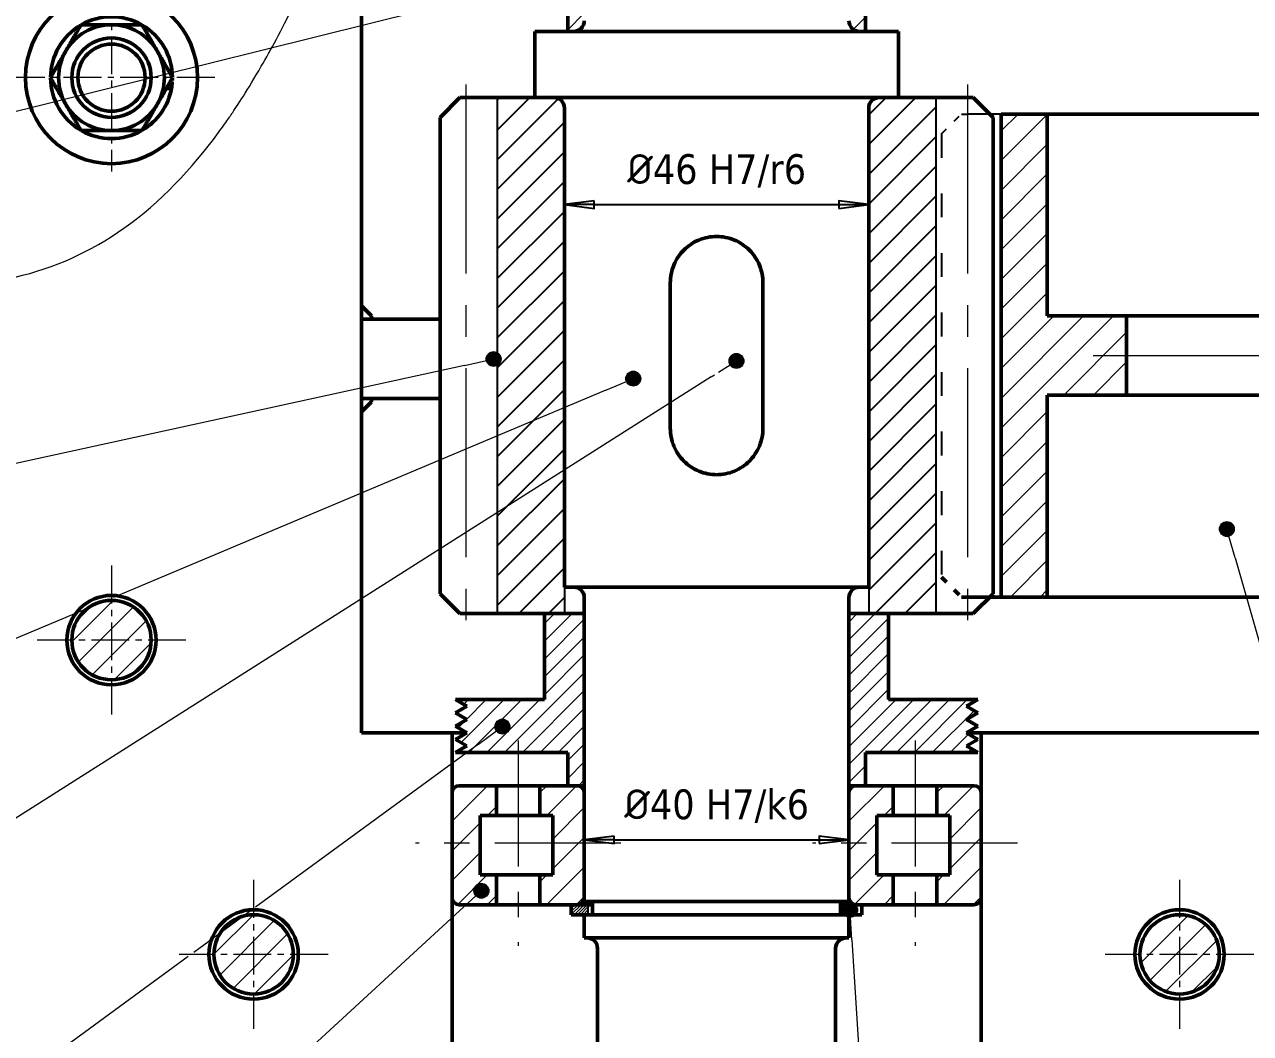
# Model space of a CAD drawing. Header units: millimetres. Extents: x 75 to 4670, y -59 to 2493.
# Drawn here: x 494.2 to 679.6, y 397.7 to 550.2 of the extents above; entities that cross this region are included whole.
import ezdxf

# ---------------------------------------------------------------- set-up
doc = ezdxf.new("R2010")
doc.units = ezdxf.units.MM
doc.header["$LTSCALE"] = 3
for name, pattern in [('ACAD_ISO03W100', [30, 12, -18]), ('CENTER2', [28.575, 19.05, -3.175, 3.175, -3.175]), ('CENTERX2', [101.6, 63.5, -12.7, 12.7, -12.7])]:
    doc.linetypes.add(name, pattern=pattern)
for name, color, linetype, lineweight in [('剖面线 (ISO)', 7, 'Continuous', 18), ('副本(1) 中心标记（ISO）', 1, 'CENTER2', 13), ('副本(1) 中心线 (ISO)', 1, 'CENTERX2', 13), ('副本(1) 可见窄的 (ISO)', 7, 'Continuous', 15), ('副本(1) 符号 (ISO)', 7, 'Continuous', 15), ('可见 (ISO)', 7, 'Continuous', 50), ('草图几何图元 (ISO)', 7, 'Continuous', 25)]:
    doc.layers.add(name, color=color, linetype=linetype, lineweight=lineweight)
doc.styles.add('注释文本 (ISO)', font='tahoma.ttf')
doc.dimstyles.new('默认 (GB)', dxfattribs={"dimscale": 3, "dimtxt": 1.5, "dimasz": 1.5, "dimexe": 2, "dimexo": 0, "dimgap": 0.75, "dimtad": 1, "dimrnd": 1e-08, "dimdsep": 46, "dimtxsty": '注释文本 (ISO)', "dimblk": 'Filled-2', "dimcen": 0.09, "dimdle": 10, "dimclrd": 256, "dimclre": 256, "dimclrt": 256, "dimaunit": 1, "dimadec": 3, "dimazin": 2, "dimtfac": 1, "dimtmove": 0, "dimatfit": 3, "dimldrblk": 'Filled-2', "dimfxl": 1, "dimtolj": 1, "dimtzin": 0, "dimlwd": -1, "dimlwe": -1, "dimarcsym": 0})
pattern_1 = [(45, (0, 0), (-1.3470384, 1.3470384), [])]
pattern_2 = [(45, (0, 0), (-2.020558, 2.020558), [])]
pattern_3 = [(45, (60, -147), (-2.245064, 2.245064), [])]
pattern_4 = [(45, (-7e-13, -147), (-2.245064, 2.245064), [])]

# ---------------------------------------------------------------- blocks, each defined once
blk = doc.blocks.new('Filled-2')
at = {"color": 0}
for p, q in [((0, 0), (-1, 0.125)), ((-1, 0.125), (-1, -0.125)), ((-1, 0), (0, 0)), ((-1, -0.125), (0, 0))]:
    blk.add_line(p, q, dxfattribs=at)
at = {"color": 0, "flags": 128}
blk.add_lwpolyline([(-1, -0.125), (0, 0), (-1, 0.125), (-1, -0.125)], dxfattribs=at)
at = {"color": 0}
blk.add_solid([(-1, -0.125), (0, 0), (-1, 0.125), (-1, -0.125)], dxfattribs=at)
blk = doc.blocks.new('*D85')
at = {"transparency": 16777216}
for p, q in [((578.87, 426.19), (578.87, 433)), ((618.87, 426.19), (618.87, 433)), ((583.37, 427), (614.37, 427))]:
    blk.add_line(p, q, dxfattribs=at)
at = {"layer": 'Defpoints', "color": 0, "transparency": 16777216}
for p in [(618.87, 427), (578.87, 426.19), (618.87, 426.19)]:
    blk.add_point(p, dxfattribs=at)
at = {"transparency": 16777216, "xscale": 4.5, "yscale": 4.5, "zscale": 4.5, "rotation": 180}
blk.add_blockref('Filled-2', (578.87, 427), dxfattribs=at)
at = {"transparency": 16777216, "xscale": 4.5, "yscale": 4.5, "zscale": 4.5}
blk.add_blockref('Filled-2', (618.87, 427), dxfattribs=at)
at = {"transparency": 16777216, "insert": (598.87, 432.09), "char_height": 4.5, "attachment_point": 5, "style": '注释文本 (ISO)'}
blk.add_mtext('\\A1;{\\fISOCPEUR|b0|i0|c0|p34;%%C}40 H7/k6', dxfattribs=at)
blk = doc.blocks.new('*D87')
at = {"transparency": 16777216}
for p, q in [((575.87, 501.39), (575.87, 529)), ((621.87, 501.39), (621.87, 529)), ((580.37, 523), (617.37, 523))]:
    blk.add_line(p, q, dxfattribs=at)
at = {"layer": 'Defpoints', "color": 0, "transparency": 16777216}
for p in [(621.87, 523), (575.87, 501.39), (621.87, 501.39)]:
    blk.add_point(p, dxfattribs=at)
at = {"transparency": 16777216, "xscale": 4.5, "yscale": 4.5, "zscale": 4.5, "rotation": 180}
blk.add_blockref('Filled-2', (575.87, 523), dxfattribs=at)
at = {"transparency": 16777216, "xscale": 4.5, "yscale": 4.5, "zscale": 4.5}
blk.add_blockref('Filled-2', (621.87, 523), dxfattribs=at)
at = {"transparency": 16777216, "insert": (598.87, 528.09), "char_height": 4.5, "attachment_point": 5, "style": '注释文本 (ISO)'}
blk.add_mtext('\\A1;{\\fISOCPEUR|b0|i0|c0|p34;%%C}46 H7/r6', dxfattribs=at)

msp = doc.modelspace()

# ---------------------------------------------------------------- hatches: boundary and pattern name
h = msp.add_hatch()
h.set_pattern_fill('ANSI31', color=256)
h.paths.add_polyline_path([(575.868, 537.591, 0.4142136), (574.268, 539.191), (571.368, 539.191), (565.71, 539.191), (565.71, 500.648, -0.2702074), (566.281, 499.669, -0.2702074), (565.71, 498.69), (565.71, 488.06), (575.868, 492.334)])
h.paths.add_polyline_path([(575.868, 492.334), (565.71, 488.06), (565.71, 476.456), (575.868, 482.896)])
h.paths.add_polyline_path([(575.868, 482.896), (565.71, 476.456), (565.71, 461.191), (575.868, 461.191), (575.868, 465.191)])
h.paths.add_polyline_path([(632.027, 539.191), (626.368, 539.191), (623.468, 539.191, 0.4142136), (621.868, 537.591), (621.868, 465.191), (621.868, 461.191), (632.027, 461.191)])
at = {"layer": '剖面线 (ISO)'}
h = msp.add_hatch(dxfattribs=at)
h.set_pattern_fill('ANSI31', color=256, scale=25.4, style=0)
h.set_pattern_definition([(45, (0, 0), (-2.245064, 2.245064), [])])
h.paths.add_polyline_path([(641.899, 536.691), (641.899, 463.691), (648.868, 463.691), (648.868, 494.191), (660.868, 494.191), (660.868, 506.191), (648.868, 506.191), (648.868, 536.691)])
h = msp.add_hatch(dxfattribs=at)
h.set_pattern_fill('ANSI31', color=256, scale=25.4, style=0)
h.set_pattern_definition(pattern_4)
edge = h.paths.add_edge_path()
edge.add_line((558.868, 434.091), (558.868, 418.291))
edge.add_arc((559.968, 418.291), 1.1, 180, 270)
edge.add_line((559.968, 417.191), (565.568, 417.191))
edge.add_line((565.568, 417.191), (565.568, 421.691))
edge.add_line((565.568, 421.691), (563.118, 421.691))
edge.add_line((563.118, 421.691), (563.118, 430.691))
edge.add_line((563.118, 430.691), (565.568, 430.691))
edge.add_line((565.568, 430.691), (565.568, 435.191))
edge.add_line((565.568, 435.191), (559.968, 435.191))
edge.add_arc((559.968, 434.091), 1.1, 90, 180)
h = msp.add_hatch(dxfattribs=at)
h.set_pattern_fill('ANSI31', color=256, scale=25.4, style=0)
h.set_pattern_definition(pattern_4)
edge = h.paths.add_edge_path()
edge.add_line((572.168, 430.691), (574.118, 430.691))
edge.add_line((574.118, 430.691), (574.118, 421.691))
edge.add_line((574.118, 421.691), (572.168, 421.691))
edge.add_line((572.168, 421.691), (572.168, 417.191))
edge.add_line((572.168, 417.191), (577.768, 417.191))
edge.add_arc((577.768, 418.291), 1.1, 270, 360)
edge.add_line((578.868, 418.291), (578.868, 434.091))
edge.add_arc((577.768, 434.091), 1.1, 0, 90)
edge.add_line((577.768, 435.191), (572.168, 435.191))
edge.add_line((572.168, 435.191), (572.168, 430.691))
h = msp.add_hatch(dxfattribs=at)
h.set_pattern_fill('ANSI31', color=256, scale=25.4, style=0)
h.set_pattern_definition(pattern_3)
edge = h.paths.add_edge_path()
edge.add_line((618.868, 434.091), (618.868, 418.291))
edge.add_arc((619.968, 418.291), 1.1, 180, 270)
edge.add_line((619.968, 417.191), (625.568, 417.191))
edge.add_line((625.568, 417.191), (625.568, 421.691))
edge.add_line((625.568, 421.691), (623.118, 421.691))
edge.add_line((623.118, 421.691), (623.118, 430.691))
edge.add_line((623.118, 430.691), (625.568, 430.691))
edge.add_line((625.568, 430.691), (625.568, 435.191))
edge.add_line((625.568, 435.191), (619.968, 435.191))
edge.add_arc((619.968, 434.091), 1.1, 90, 180)
h = msp.add_hatch(dxfattribs=at)
h.set_pattern_fill('ANSI31', color=256, scale=25.4, style=0)
h.set_pattern_definition(pattern_3)
edge = h.paths.add_edge_path()
edge.add_line((632.168, 430.691), (634.118, 430.691))
edge.add_line((634.118, 430.691), (634.118, 421.691))
edge.add_line((634.118, 421.691), (632.168, 421.691))
edge.add_line((632.168, 421.691), (632.168, 417.191))
edge.add_line((632.168, 417.191), (637.768, 417.191))
edge.add_arc((637.768, 418.291), 1.1, 270, 360)
edge.add_line((638.868, 418.291), (638.868, 434.091))
edge.add_arc((637.768, 434.091), 1.1, 0, 90)
edge.add_line((637.768, 435.191), (632.168, 435.191))
edge.add_line((632.168, 435.191), (632.168, 430.691))
h = msp.add_hatch(dxfattribs=at)
h.set_pattern_fill('ANSI31', color=256, scale=2.54, style=0)
h.set_pattern_definition([(45, (0, 0), (-0.2245064, 0.2245064), [])])
h.paths.add_polyline_path([(579.408, 415.691), (579.408, 417.191), (576.904, 417.191), (576.904, 415.691)])
at = {"layer": '副本(1) 可见窄的 (ISO)'}
h = msp.add_hatch(dxfattribs=at)
h.set_pattern_fill('ANSI31', color=256, scale=15.24, style=0)
h.set_pattern_definition(pattern_1)
edge = h.paths.add_edge_path()
edge.add_line((564.368, 556.191), (566.1, 557.191))
edge.add_line((566.1, 557.191), (564.368, 558.191))
edge.add_line((564.368, 558.191), (566.1, 559.191))
edge.add_line((566.1, 559.191), (564.368, 560.191))
edge.add_line((564.368, 560.191), (576.368, 560.191))
edge.add_line((576.368, 560.191), (576.368, 564.191))
edge.add_line((576.368, 564.191), (577.768, 564.191))
edge.add_line((577.768, 564.191), (578.868, 564.191))
edge.add_line((578.868, 564.191), (578.868, 550.791))
edge.add_ellipse((577.268, 550.791), major_axis=(0, -1.6), ratio=1, start_angle=0, end_angle=90, ccw=False)
edge.add_line((577.268, 549.191), (576.368, 549.191))
edge.add_line((576.368, 549.191), (576.368, 552.191))
edge.add_line((576.368, 552.191), (564.368, 552.191))
edge.add_line((564.368, 552.191), (566.1, 553.191))
edge.add_line((566.1, 553.191), (564.368, 554.191))
edge.add_line((564.368, 554.191), (566.1, 555.191))
edge.add_line((566.1, 555.191), (564.368, 556.191))
edge = h.paths.add_edge_path()
edge.add_line((631.636, 557.191), (633.368, 556.191))
edge.add_line((633.368, 556.191), (631.636, 555.191))
edge.add_line((631.636, 555.191), (633.368, 554.191))
edge.add_line((633.368, 554.191), (631.636, 553.191))
edge.add_line((631.636, 553.191), (633.368, 552.191))
edge.add_line((633.368, 552.191), (621.368, 552.191))
edge.add_line((621.368, 552.191), (621.368, 549.191))
edge.add_line((621.368, 549.191), (620.468, 549.191))
edge.add_ellipse((620.468, 550.791), major_axis=(-1.6, 0), ratio=1, start_angle=0, end_angle=90, ccw=False)
edge.add_line((618.868, 550.791), (618.868, 564.191))
edge.add_line((618.868, 564.191), (619.968, 564.191))
edge.add_line((619.968, 564.191), (621.368, 564.191))
edge.add_line((621.368, 564.191), (621.368, 560.191))
edge.add_line((621.368, 560.191), (633.368, 560.191))
edge.add_line((633.368, 560.191), (631.636, 559.191))
edge.add_line((631.636, 559.191), (633.368, 558.191))
edge.add_line((633.368, 558.191), (631.636, 557.191))
h = msp.add_hatch(dxfattribs=at)
h.set_pattern_fill('ANSI31', color=256, scale=22.86, style=0)
h.set_pattern_definition(pattern_2)
edge = h.paths.add_edge_path()
edge.add_ellipse((507.384, 457.191), major_axis=(5.196, -3), ratio=1, start_angle=0, end_angle=360)
h = msp.add_hatch(dxfattribs=at)
h.set_pattern_fill('ANSI31', color=256, scale=15.24, style=0)
h.set_pattern_definition(pattern_1)
h.paths.add_polyline_path([(618.868, 435.191), (618.868, 461.191), (624.868, 461.191), (624.868, 448.191), (638.368, 448.191), (636.636, 447.191), (638.368, 446.191), (636.636, 445.191), (638.368, 444.191), (636.636, 443.191), (638.368, 442.191), (636.636, 441.191), (638.368, 440.191), (621.368, 440.191), (621.368, 435.191), (619.968, 435.191)])
h.paths.add_polyline_path([(578.868, 461.191), (578.868, 435.191), (577.768, 435.191), (576.368, 435.191), (576.368, 440.191), (559.368, 440.191), (561.1, 441.191), (559.368, 442.191), (561.1, 443.191), (559.368, 444.191), (561.1, 445.191), (559.368, 446.191), (561.1, 447.191), (559.368, 448.191), (572.868, 448.191), (572.868, 461.191)])
h = msp.add_hatch(dxfattribs=at)
h.set_pattern_fill('ANSI31', color=256, scale=22.86, style=0)
h.set_pattern_definition(pattern_2)
edge = h.paths.add_edge_path()
edge.add_ellipse((528.869, 409.691), major_axis=(5.196, -3), ratio=1, start_angle=0, end_angle=360)
h = msp.add_hatch(dxfattribs=at)
h.set_pattern_fill('ANSI31', color=256, scale=22.86, style=0)
h.set_pattern_definition(pattern_2)
edge = h.paths.add_edge_path()
edge.add_ellipse((668.869, 409.691), major_axis=(5.196, 3), ratio=1, start_angle=0, end_angle=360)
at = {"layer": '副本(1) 符号 (ISO)'}
h = msp.add_hatch(color=256, dxfattribs=at)
edge = h.paths.add_edge_path(flags=0)
edge.add_arc((565.156, 499.669), 1.125, 0, 360)
h = msp.add_hatch(color=256, dxfattribs=at)
edge = h.paths.add_edge_path(flags=0)
edge.add_arc((601.872, 499.38), 1.125, 0, 360)
h = msp.add_hatch(color=256, dxfattribs=at)
edge = h.paths.add_edge_path(flags=0)
edge.add_arc((586.267, 496.71), 1.125, 0, 360)
h = msp.add_hatch(color=256, dxfattribs=at)
edge = h.paths.add_edge_path(flags=0)
edge.add_arc((676.018, 473.973), 1.125, 0, 360)
h = msp.add_hatch(color=256, dxfattribs=at)
edge = h.paths.add_edge_path(flags=0)
edge.add_arc((566.495, 444.119), 1.125, 0, 360)
h = msp.add_hatch(color=256, dxfattribs=at)
edge = h.paths.add_edge_path(flags=0)
edge.add_arc((563.307, 419.307), 1.125, 0, 360)
h = msp.add_hatch(color=256, dxfattribs=at)
edge = h.paths.add_edge_path(flags=0)
edge.add_arc((619.053, 416.398), 1.125, 0, 360)

# ---------------------------------------------------------------- linework, layer by layer
for p, q in [((565.71, 539.191), (565.71, 461.191)), ((632.027, 539.191), (632.027, 461.191)), ((575.868, 465.191), (575.868, 461.191)), ((621.868, 465.191), (621.868, 461.191))]:
    msp.add_line(p, q)
at = {"layer": '副本(1) 中心标记（ISO）', "linetype": 'CENTER2', "ltscale": 0.1}
for p, q in [((507.384, 557), (507.384, 528)), ((523, 542.191), (492, 542.191)), ((507.384, 468.441), (507.384, 445.941)), ((518.634, 457.191), (496.134, 457.191)), ((528.869, 420.941), (528.869, 398.441)), ((668.869, 420.941), (668.869, 398.441)), ((540.119, 409.691), (517.619, 409.691)), ((680.119, 409.691), (657.619, 409.691))]:
    msp.add_line(p, q, dxfattribs=at)
at = {"layer": '副本(1) 中心线 (ISO)', "linetype": 'CENTER2', "ltscale": 0.5}
for p, q in [((560.948, 541.147), (560.948, 459)), ((636.789, 541.147), (636.789, 459))]:
    msp.add_line(p, q, dxfattribs=at)
at = {"layer": '副本(1) 中心线 (ISO)', "linetype": 'CENTER2'}
msp.add_line((655.823, 500.191), (805.145, 500.191), dxfattribs=at)
at = {"layer": '副本(1) 中心线 (ISO)', "linetype": 'CENTERX2', "ltscale": 0.1}
for p, q in [((568.868, 442), (568.868, 411)), ((628.868, 442), (628.868, 411)), ((584.368, 426.5), (553.368, 426.5)), ((644.368, 426.5), (613.368, 426.5))]:
    msp.add_line(p, q, dxfattribs=at)
at = {"layer": '副本(1) 可见窄的 (ISO)'}
for points, knots in [([(525.537, 536.703), (526.383, 537.947), (527.942, 540.276), (531.451, 546.375), (533.077, 549.389), (536.494, 556.332), (538.219, 560.087), (539.991, 564.191)], [0.0000005, 0.0000005, 0.0000005, 0.0000005, 2.8896118, 2.8896118, 4.8552796, 4.8552796, 6.684136, 6.684136, 6.684136, 6.684136]), ([(523.545, 533.885), (523.858, 534.311), (524.175, 534.75), (524.715, 535.511), (524.933, 535.823), (525.237, 536.264), (525.341, 536.416), (525.446, 536.57), (525.473, 536.609), (525.514, 536.669), (525.529, 536.691), (525.537, 536.703)], [0.00006312, 0.00006312, 0.00006312, 0.00006312, 0.1587571, 0.1587571, 0.29342106, 0.29342106, 0.39430747, 0.39430747, 0.43610344, 0.43610344, 0.47660432, 0.47660432, 0.47660432, 0.47660432]), ([(471.384, 511.616), (478.511, 510.513), (485.76, 510.449), (498.79, 513.413), (504.244, 515.886), (514.824, 523.372), (519.511, 528.402), (523.545, 533.885)], [0.0506279, 0.0506279, 0.0506279, 0.0506279, 2.2146944, 2.2146944, 4.0527122, 4.0527122, 6.0934471, 6.0934471, 6.0934471, 6.0934471])]:
    msp.add_open_spline(points, degree=3, knots=knots, dxfattribs=at)
at = {"layer": '副本(1) 符号 (ISO)'}
for p, q in [((566.444, 555.345), (375.476, 507.852)), ((560.76, 498.707), (375.553, 458.185)), ((560.76, 498.707), (564.057, 499.429)), ((599.168, 497.666), (600.922, 498.777)), ((598.071, 496.97), (374.167, 355.035)), ((598.071, 496.97), (598.568, 497.285)), ((582.119, 494.965), (507.684, 463.644)), ((582.119, 494.965), (585.23, 496.274)), ((677.254, 469.646), (676.327, 472.891)), ((677.254, 469.646), (754.234, 200.281)), ((507.084, 463.392), (374.972, 407.802)), ((562.863, 441.463), (565.587, 443.455)), ((562.863, 441.463), (529.169, 416.828)), ((559.994, 416.262), (562.479, 418.546)), ((559.994, 416.262), (373.033, 244.491)), ((528.569, 416.389), (519.819, 409.991)), ((619.332, 411.907), (619.123, 415.275)), ((619.332, 411.907), (632.447, 200.666)), ((518.998, 409.391), (373.769, 303.207))]:
    msp.add_line(p, q, dxfattribs=at)
for centre in [(565.156, 499.669), (601.872, 499.38), (586.267, 496.71), (676.018, 473.973), (566.495, 444.119), (563.307, 419.307), (619.053, 416.398)]:
    msp.add_circle(centre, 1.125, dxfattribs=at)
at = {"layer": '可见 (ISO)'}
for p, q in [((545.191, 443.191), (545.191, 556.191)), ((576.368, 549.191), (576.368, 552.191)), ((621.368, 552.191), (621.368, 549.191)), ((620.468, 549.191), (571.368, 549.191)), ((571.368, 539.191), (571.368, 549.191)), ((626.368, 549.191), (620.468, 549.191)), ((626.368, 539.191), (626.368, 549.191)), ((516.264, 541.571), (516.563, 541.571)), ((516.398, 541.804), (516.576, 541.804)), ((516.439, 540.564), (515.682, 540.564)), ((557.052, 536.191), (560.052, 539.191)), ((560.052, 539.191), (571.368, 539.191)), ((623.468, 539.191), (571.368, 539.191)), ((575.868, 465.191), (575.868, 537.591)), ((621.868, 465.191), (621.868, 537.591)), ((626.368, 539.191), (623.468, 539.191)), ((626.368, 539.191), (637.685, 539.191)), ((637.685, 539.191), (640.685, 536.191)), ((557.052, 464.191), (557.052, 536.191)), ((640.685, 536.191), (640.685, 464.191)), ((648.868, 536.691), (648.868, 506.191)), ((648.868, 536.691), (814.868, 536.691)), ((591.868, 489.191), (591.868, 511.191)), ((605.868, 511.191), (605.868, 489.191)), ((546.691, 506.191), (545.191, 507.691)), ((546.691, 506.191), (546.691, 505.691)), ((648.868, 506.191), (660.868, 506.191)), ((660.868, 506.191), (660.868, 494.191)), ((660.868, 506.191), (665.801, 506.191)), ((665.801, 506.191), (711.027, 506.191)), ((557.052, 505.691), (545.191, 505.691)), ((557.052, 493.691), (545.191, 493.691)), ((546.691, 493.191), (545.191, 491.691)), ((546.691, 493.691), (546.691, 493.191)), ((648.868, 494.191), (648.868, 463.691)), ((660.868, 494.191), (648.868, 494.191)), ((665.801, 494.191), (660.868, 494.191)), ((711.027, 494.191), (665.801, 494.191)), ((557.052, 464.191), (560.052, 461.191)), ((620.468, 465.191), (575.868, 465.191)), ((578.868, 417.691), (578.868, 463.591)), ((618.868, 417.691), (618.868, 463.591)), ((621.868, 465.191), (620.468, 465.191)), ((637.685, 461.191), (640.685, 464.191)), ((814.868, 463.691), (648.868, 463.691)), ((578.868, 461.191), (560.052, 461.191)), ((572.868, 461.191), (578.868, 461.191)), ((572.868, 448.191), (572.868, 461.191)), ((578.868, 461.191), (578.868, 435.191)), ((618.868, 435.191), (618.868, 461.191)), ((618.868, 461.191), (624.868, 461.191)), ((637.685, 461.191), (618.868, 461.191)), ((624.868, 461.191), (624.868, 448.191)), ((559.368, 448.191), (572.868, 448.191)), ((561.1, 447.191), (559.368, 448.191)), ((559.368, 446.191), (561.1, 447.191)), ((624.868, 448.191), (638.368, 448.191)), ((638.368, 448.191), (636.636, 447.191)), ((636.636, 447.191), (638.368, 446.191)), ((561.1, 445.191), (559.368, 446.191)), ((559.368, 444.191), (561.1, 445.191)), ((638.368, 446.191), (636.636, 445.191)), ((636.636, 445.191), (638.368, 444.191)), ((558.868, 443.191), (545.191, 443.191)), ((558.868, 377.191), (558.868, 443.191)), ((558.868, 443.191), (561.1, 443.191)), ((561.1, 443.191), (559.368, 444.191)), ((559.368, 442.191), (561.1, 443.191)), ((638.368, 444.191), (636.636, 443.191)), ((636.636, 443.191), (638.868, 443.191)), ((636.636, 443.191), (638.368, 442.191)), ((812.868, 443.191), (638.868, 443.191)), ((638.868, 443.191), (638.868, 377.191)), ((561.1, 441.191), (559.368, 442.191)), ((559.368, 440.191), (561.1, 441.191)), ((638.368, 442.191), (636.636, 441.191)), ((636.636, 441.191), (638.368, 440.191)), ((576.368, 440.191), (559.368, 440.191)), ((576.368, 435.191), (576.368, 440.191)), ((621.368, 440.191), (621.368, 435.191)), ((638.368, 440.191), (621.368, 440.191)), ((558.868, 418.291), (558.868, 434.091)), ((559.968, 435.191), (565.568, 435.191)), ((572.168, 435.191), (565.568, 435.191)), ((565.568, 435.191), (565.568, 430.691)), ((572.168, 435.191), (577.768, 435.191)), ((572.168, 430.691), (572.168, 435.191)), ((578.868, 435.191), (576.368, 435.191)), ((578.868, 434.091), (578.868, 418.291)), ((621.368, 435.191), (618.868, 435.191)), ((618.868, 418.291), (618.868, 434.091)), ((619.968, 435.191), (625.568, 435.191)), ((632.168, 435.191), (625.568, 435.191)), ((625.568, 435.191), (625.568, 430.691)), ((632.168, 435.191), (637.768, 435.191)), ((632.168, 430.691), (632.168, 435.191)), ((638.868, 434.091), (638.868, 418.291)), ((563.118, 430.691), (563.118, 421.691)), ((563.877, 430.691), (563.118, 430.691)), ((565.568, 430.691), (563.118, 430.691)), ((565.568, 430.691), (572.168, 430.691)), ((565.845, 430.691), (565.568, 430.691)), ((572.168, 430.691), (565.845, 430.691)), ((574.118, 430.691), (572.168, 430.691)), ((574.118, 430.691), (573.582, 430.691)), ((574.118, 421.691), (574.118, 430.691)), ((625.568, 430.691), (623.118, 430.691)), ((625.845, 430.691), (625.568, 430.691)), ((632.168, 430.691), (625.845, 430.691)), ((634.118, 430.691), (632.168, 430.691)), ((563.118, 421.691), (563.877, 421.691)), ((563.118, 421.691), (565.568, 421.691)), ((572.168, 421.691), (565.568, 421.691)), ((565.568, 421.691), (565.568, 417.191)), ((565.845, 421.691), (565.568, 421.691)), ((572.168, 421.691), (565.845, 421.691)), ((572.168, 421.691), (574.118, 421.691)), ((572.168, 417.191), (572.168, 421.691)), ((573.582, 421.691), (574.118, 421.691)), ((623.118, 421.691), (625.568, 421.691)), ((625.568, 421.691), (625.568, 417.191)), ((625.845, 421.691), (625.568, 421.691)), ((632.168, 421.691), (625.845, 421.691)), ((632.168, 421.691), (634.118, 421.691)), ((632.168, 417.191), (632.168, 421.691)), ((565.568, 417.191), (559.968, 417.191)), ((572.168, 417.191), (565.568, 417.191)), ((577.768, 417.191), (572.168, 417.191)), ((576.904, 417.191), (580.118, 417.191)), ((576.904, 415.691), (576.904, 417.191)), ((618.868, 417.691), (578.868, 417.691)), ((580.118, 417.691), (580.118, 415.691)), ((617.618, 417.691), (617.618, 415.691)), ((617.618, 417.191), (620.833, 417.191)), ((625.568, 417.191), (619.968, 417.191)), ((620.833, 417.191), (620.833, 415.691)), ((632.168, 417.191), (625.568, 417.191)), ((637.768, 417.191), (632.168, 417.191)), ((578.868, 415.691), (576.904, 415.691)), ((578.868, 412.191), (578.868, 415.691)), ((578.868, 415.691), (618.868, 415.691)), ((618.868, 412.191), (618.868, 415.691)), ((620.833, 415.691), (618.868, 415.691)), ((618.868, 412.191), (578.868, 412.191)), ((580.868, 312.191), (580.868, 410.591)), ((616.868, 312.191), (616.868, 410.591))]:
    msp.add_line(p, q, dxfattribs=at)
for centre, radius in [((507.384, 542.191), 13), ((507.384, 542.191), 6), ((507.384, 542.191), 5.08), ((507.384, 457.191), 6.75), ((507.384, 457.191), 6), ((528.869, 409.691), 6.75), ((528.869, 409.691), 6), ((668.869, 409.691), 6.75), ((668.869, 409.691), 6)]:
    msp.add_circle(centre, radius, dxfattribs=at)
for centre, radius, start, end in [((507.384, 542.191), 9.2, 60.40815, 119.59185), ((577.268, 550.791), 1.6, 270, 0), ((620.468, 550.791), 1.6, 180, 270), ((507.384, 542.191), 9.2, 120.40815, 179.59185), ((507.384, 542.191), 8, 90, 150), ((507.384, 542.191), 8, 30, 90), ((507.384, 542.191), 9.2, 0.40815, 59.59185), ((507.384, 542.191), 8, 150, 210), ((507.384, 542.191), 8, 330, 30), ((507.384, 542.191), 9.2, 180.40815, 239.59185), ((507.384, 542.191), 9.2, 349.8122, 356.13583), ((507.384, 542.191), 9.2, 357.58756, 359.59185), ((507.384, 542.191), 9.2, 300.40815, 349.8122), ((507.384, 542.191), 8, 210, 270), ((507.384, 542.191), 8, 270, 330), ((574.268, 537.591), 1.6, 0, 90), ((623.468, 537.591), 1.6, 90, 180), ((507.384, 542.191), 9.2, 240.40815, 299.59185), ((577.268, 463.591), 1.6, 0, 90), ((620.468, 463.591), 1.6, 90, 180), ((559.968, 434.091), 1.1, 90, 180), ((577.768, 434.091), 1.1, 0, 90), ((619.968, 434.091), 1.1, 90, 180), ((637.768, 434.091), 1.1, 0, 90), ((559.968, 418.291), 1.1, 180, 270), ((577.768, 418.291), 1.1, 270, 0), ((619.968, 418.291), 1.1, 180, 270), ((637.768, 418.291), 1.1, 270, 0), ((579.268, 410.591), 1.6, 0, 90), ((618.468, 410.591), 1.6, 90, 180)]:
    msp.add_arc(centre, radius, start, end, dxfattribs=at)
for points in [[(500.456, 546.191), (501.528, 548.047), (502.765, 550.191)], [(502.765, 550.191), (505.241, 550.191), (507.384, 550.191)], [(507.384, 550.191), (509.528, 550.191), (512.003, 550.191)], [(512.003, 550.191), (513.241, 548.047), (514.312, 546.191)], [(498.147, 542.191), (499.384, 544.335), (500.456, 546.191)], [(514.312, 546.191), (515.384, 544.335), (516.622, 542.191)], [(500.456, 538.191), (499.384, 540.047), (498.147, 542.191)], [(516.622, 542.191), (515.384, 540.047), (514.312, 538.191)], [(502.765, 534.191), (501.528, 536.335), (500.456, 538.191)], [(514.312, 538.191), (513.241, 536.335), (512.003, 534.191)], [(507.384, 534.191), (505.241, 534.191), (502.765, 534.191)], [(512.003, 534.191), (509.528, 534.191), (507.384, 534.191)]]:
    msp.add_rational_spline(points, [1, 1.0379548493, 1], degree=2, dxfattribs=at)
for points, knots in [([(591.868, 511.191), (591.868, 512.076), (592.046, 513.016), (592.762, 514.739), (593.3, 515.522), (594.537, 516.759), (595.32, 517.297), (597.043, 518.013), (597.984, 518.191), (598.868, 518.191)], [-2.1240706, -2.1240706, -2.1240706, -2.1240706, -1.8585197, -1.8585197, -1.5929689, -1.5929689, -1.3275021, -1.3275021, -1.0620353, -1.0620353, -1.0620353, -1.0620353]), ([(598.868, 518.191), (599.753, 518.191), (600.693, 518.013), (602.416, 517.297), (603.2, 516.759), (604.437, 515.522), (604.974, 514.739), (605.69, 513.016), (605.868, 512.076), (605.868, 511.191)], [-1.0620353, -1.0620353, -1.0620353, -1.0620353, -0.7965685, -0.7965685, -0.5311017, -0.5311017, -0.2655508, -0.2655508, 0, 0, 0, 0]), ([(598.868, 482.191), (597.984, 482.191), (597.043, 482.369), (595.32, 483.085), (594.537, 483.623), (593.3, 484.86), (592.762, 485.643), (592.046, 487.366), (591.868, 488.306), (591.868, 489.191)], [1.0620353, 1.0620353, 1.0620353, 1.0620353, 1.3275021, 1.3275021, 1.5929689, 1.5929689, 1.8585197, 1.8585197, 2.1240706, 2.1240706, 2.1240706, 2.1240706]), ([(605.868, 489.191), (605.868, 488.306), (605.69, 487.366), (604.974, 485.643), (604.437, 484.86), (603.2, 483.623), (602.416, 483.085), (600.693, 482.369), (599.753, 482.191), (598.868, 482.191)], [0, 0, 0, 0, 0.2655508, 0.2655508, 0.5311017, 0.5311017, 0.7965685, 0.7965685, 1.0620353, 1.0620353, 1.0620353, 1.0620353])]:
    msp.add_open_spline(points, degree=3, knots=knots, dxfattribs=at)
at = {"layer": '草图几何图元 (ISO)', "color": 0, "linetype": 'ACAD_ISO03W100', "ltscale": 0.03}
msp.add_line((632.874, 533.691), (635.874, 536.691), dxfattribs=at)
at = {"layer": '草图几何图元 (ISO)', "linetype": 'Continuous'}
for p, q in [((635.874, 536.691), (636.868, 536.691)), ((648.868, 536.691), (640.685, 536.691))]:
    msp.add_line(p, q, dxfattribs=at)
at = {"layer": '草图几何图元 (ISO)'}
for p, q in [((648.868, 536.691), (636.868, 536.691)), ((618.868, 418.291), (618.868, 434.091)), ((619.968, 435.191), (625.568, 435.191)), ((563.118, 430.691), (563.118, 421.691)), ((563.877, 430.691), (565.568, 430.691)), ((572.168, 430.691), (573.582, 430.691)), ((574.118, 430.691), (574.118, 421.691)), ((623.118, 430.691), (623.118, 421.691)), ((634.118, 430.691), (634.118, 421.691)), ((563.877, 421.691), (565.568, 421.691)), ((572.168, 421.691), (573.582, 421.691)), ((576.904, 417.191), (579.408, 417.191)), ((579.408, 417.191), (579.408, 415.691)), ((580.118, 417.191), (580.118, 415.691)), ((617.618, 417.191), (617.618, 415.691)), ((617.618, 417.191), (617.618, 415.691)), ((625.568, 417.191), (619.968, 417.191)), ((620.833, 417.191), (620.833, 415.691)), ((617.618, 415.691), (620.833, 415.691))]:
    msp.add_line(p, q, dxfattribs=at)
at = {"layer": '草图几何图元 (ISO)', "lineweight": 50}
for p, q in [((641.899, 536.691), (641.899, 463.691)), ((648.868, 536.691), (641.899, 536.691)), ((648.868, 463.691), (635.874, 463.691)), ((563.118, 430.691), (563.118, 421.691)), ((563.877, 430.691), (573.582, 430.691)), ((574.118, 430.691), (574.118, 421.691)), ((623.118, 430.691), (623.118, 421.691)), ((634.118, 430.691), (634.118, 421.691)), ((563.877, 421.691), (573.582, 421.691))]:
    msp.add_line(p, q, dxfattribs=at)
at = {"layer": '草图几何图元 (ISO)', "color": 0, "linetype": 'ACAD_ISO03W100', "ltscale": 0.1}
msp.add_line((632.874, 533.691), (632.874, 466.691), dxfattribs=at)
at = {"layer": '草图几何图元 (ISO)', "linetype": 'ACAD_ISO03W100', "lineweight": 50, "ltscale": 0.03}
msp.add_line((632.874, 466.691), (635.874, 463.691), dxfattribs=at)

# ---------------------------------------------------------------- dimensions: what is measured, and where the dimension line sits
dim = msp.add_linear_dim(base=(621.868, 523), p1=(575.868, 501.391), p2=(621.868, 501.391), text='{\\fISOCPEUR|b0|i0|c0|p34;%%C}<> H7/r6', dimstyle='默认 (GB)')
dim.commit()
dim.dimension.update_dxf_attribs({"geometry": '*D87', "text_midpoint": (598.868, 523), "dimtype": 160})
dim = msp.add_linear_dim(base=(618.868, 427), p1=(578.868, 426.191), p2=(618.868, 426.191), text='{\\fISOCPEUR|b0|i0|c0|p34;%%C}<> H7/k6', dimstyle='默认 (GB)')
dim.commit()
dim.dimension.update_dxf_attribs({"geometry": '*D85', "text_midpoint": (598.868, 432.091)})

doc.saveas('drawing.dxf')
